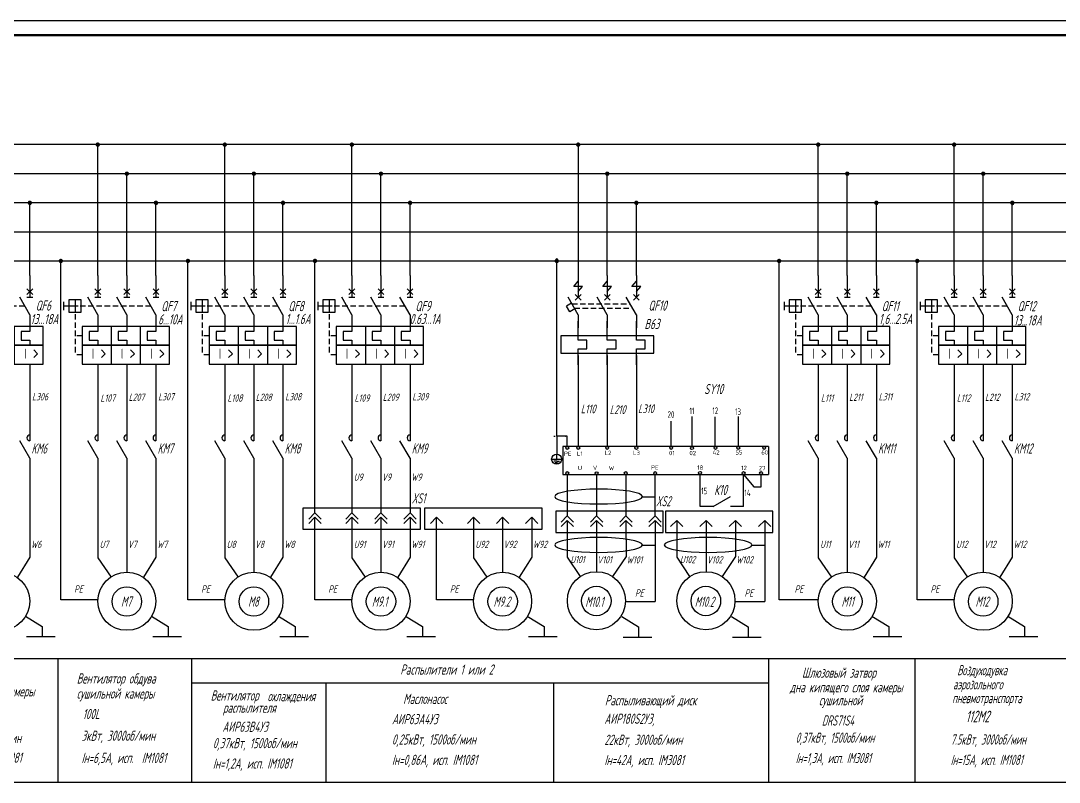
# Model space of a CAD drawing. Header units: millimetres. Extents: x 294 to 6216, y -3442 to 2720.
# Drawn here: x 767.9 to 1125.1, y 547.5 to 809.3 of the extents above; entities that cross this region are included whole.
import ezdxf

# ---------------------------------------------------------------- set-up
doc = ezdxf.new("R2010")
doc.units = ezdxf.units.MM
doc.header["$LTSCALE"] = 15
for name, pattern in [('DOT', [0.25, 0, -0.25]), ('HIDDEN2', [0.1875, 0.125, -0.0625]), ('K5LT_BASIC', [0])]:
    doc.linetypes.add(name, pattern=pattern)
doc.layers.add('0.35 TEXT', color=7, linetype='Continuous', lineweight=35)
doc.layers.add('LWT 0.6', color=7, linetype='Continuous', lineweight=50)
doc.layers.add('ШТРИХОВАЯ 2', color=7, linetype='HIDDEN2')
doc.styles.add('33', font='gost.shx', dxfattribs={"width": 0.75, "oblique": 15, "height": 2.5})
doc.styles.add('34', font='gost.shx', dxfattribs={"width": 0.75, "oblique": 15, "height": 3.5})
doc.styles.add('OPIS', font='TXT.SHX', dxfattribs={"height": 1.5})

# ---------------------------------------------------------------- blocks, each defined once
blk = doc.blocks.new('UZIEMIENIE')
for p, q in [((0, 0), (4.85, 0)), ((2.43, 0), (2.43, 2.43)), ((2.43, -0.92), (1.05, -0.92)), ((2.43, -1.78), (1.64, -1.78)), ((2.43, -0.92), (3.8, -0.92)), ((2.43, -1.78), (3.21, -1.78))]:
    blk.add_line(p, q)
blk.add_circle((2.43, 0), 2.43)
blk = doc.blocks.new('НР контакт')
at = {"linetype": 'K5LT_BASIC'}
for p, q in [((4.5, 0), (0, 0)), ((4.5, 0), (10.5, 3.46)), ((15, 0), (10.5, 0))]:
    blk.add_line(p, q, dxfattribs=at)
blk = doc.blocks.new('Реле тепловое 3 ф')
at = {"linetype": 'K5LT_BASIC'}
for p, q in [((0, -6.5), (0, 0)), ((10, -6.5), (10, 0)), ((20, -6.5), (20, 0)), ((6, -5), (-6, -5)), ((-6, -5), (-6, -11)), ((3, -6.5), (0, -6.5)), ((3, -9.5), (3, -6.5)), ((16, -5), (4, -5)), ((13, -6.5), (10, -6.5)), ((13, -9.5), (13, -6.5)), ((26, -5), (14, -5)), ((23, -6.5), (20, -6.5)), ((23, -9.5), (23, -6.5)), ((26, -11), (26, -5)), ((0, -9.5), (3, -9.5)), ((0, -15), (0, -9.5)), ((10, -9.5), (13, -9.5)), ((10, -15), (10, -9.5)), ((20, -9.5), (23, -9.5)), ((20, -15), (20, -9.5)), ((-6, -11), (6, -11)), ((4, -11), (16, -11)), ((14, -11), (26, -11))]:
    blk.add_line(p, q, dxfattribs=at)
blk = doc.blocks.new('Контактор 3 ф')
at = {"linetype": 'K5LT_BASIC'}
for p, q in [((0, 0), (0, -4.5)), ((10, 0), (10, -4.5)), ((20, 0), (20, -4.5)), ((0, -10.5), (-3.46, -4.5)), ((10, -10.5), (6.54, -4.5)), ((20, -10.5), (16.54, -4.5)), ((0, -10.5), (0, -15)), ((10, -10.5), (10, -15)), ((20, -10.5), (20, -15))]:
    blk.add_line(p, q, dxfattribs=at)
for centre in [(0, -3.5), (10, -3.5), (20, -3.5)]:
    blk.add_arc(centre, 1, 90, 270, dxfattribs=at)
blk = doc.blocks.new('QF+KK')
for p, q in [((0, 0), (0, -7.5)), ((10, 0), (10, -7.5)), ((20, 0), (20, -7.5)), ((-1, -6.54), (1, -4.54)), ((-1, -4.54), (1, -6.54)), ((9, -6.54), (11, -4.54)), ((9, -4.54), (11, -6.54)), ((19, -6.54), (21, -4.54)), ((19, -4.54), (21, -6.54)), ((-11.63, -11.98), (-11.63, -9.02)), ((-9.6, -10.5), (-11.63, -10.5)), ((-6.78, -10.5), (-9.95, -10.5)), ((-7.83, -8.38), (-7.83, -12.62)), ((0, -13.5), (-3.46, -7.5)), ((-1, -7.5), (1, -7.5)), ((10, -13.5), (6.54, -7.5)), ((9, -7.5), (11, -7.5)), ((20, -13.5), (16.54, -7.5)), ((19, -7.5), (21, -7.5)), ((0, -13.5), (0, -18)), ((10, -13.5), (10, -18)), ((20, -13.5), (20, -18)), ((4.62, -17.5), (4.62, -24)), ((14.62, -17.5), (14.62, -24)), ((0, -19.25), (-3, -19.25)), ((-3, -19.25), (-3, -22.25)), ((0, -18), (0, -19.25)), ((10, -19.25), (7, -19.25)), ((7, -19.25), (7, -22.25)), ((10, -18), (10, -19.25)), ((20, -19.25), (17, -19.25)), ((17, -19.25), (17, -22.25)), ((20, -18), (20, -19.25)), ((-3, -22.25), (0, -22.25)), ((0, -22.25), (0, -24)), ((4.62, -24), (4.62, -30.5)), ((7, -22.25), (10, -22.25)), ((10, -22.25), (10, -24)), ((14.62, -24), (14.62, -30.5)), ((17, -22.25), (20, -22.25)), ((20, -22.25), (20, -24)), ((1.29, -25.61), (2.6, -26.93)), ((2.6, -26.93), (1.29, -28.24)), ((11.31, -25.61), (12.63, -26.93)), ((12.63, -26.93), (11.31, -28.24)), ((21.37, -25.61), (22.68, -26.93)), ((22.68, -26.93), (21.37, -28.24)), ((0, -30.5), (0, -38)), ((10, -30.5), (10, -38)), ((20, -30.5), (20, -38))]:
    blk.add_line(p, q)
for points in [[(-9.95, -12.62), (-5.71, -12.62), (-5.71, -8.38), (-9.95, -8.38)], [(-5.38, -24), (24.62, -24), (24.62, -17.5), (-5.38, -17.5)], [(-5.38, -30.5), (24.62, -30.5), (24.62, -24), (-5.38, -24)]]:
    blk.add_lwpolyline(points, close=True)
at = {"layer": 'ШТРИХОВАЯ 2'}
for p, q in [((18.27, -10.5), (-7.83, -10.5)), ((-7.83, -10.5), (-7.83, -27.25)), ((-5.38, -20.75), (-7.83, -20.75)), ((-5.38, -27.25), (-7.83, -27.25))]:
    blk.add_line(p, q, dxfattribs=at)
at = {"layer": '0.35 TEXT', "style": '34', "width": 0.75}
for p in [(-2, -28.65), (8.03, -28.65), (18.08, -28.65)]:
    blk.add_text('I ', height=3.5, dxfattribs=at).set_placement(p)

msp = doc.modelspace()

# ---------------------------------------------------------------- linework, layer by layer
for p, q in [((1569.213, 809.294, -0.02), (308.213, 809.294, -0.02)), ((1547.638, 766.714, -0.02), (373.428, 766.714, -0.02)), ((794.401, 721.714, -0.02), (794.394, 766.714, -0.02)), ((838.109, 721.714, -0.02), (838.102, 766.714, -0.02)), ((881.821, 721.714, -0.02), (881.814, 766.714, -0.02)), ((959.672, 766.735, -0.02), (959.672, 716.27, -0.02)), ((1042.237, 721.714, -0.02), (1042.23, 766.714, -0.02)), ((1088.998, 721.714, -0.02), (1088.991, 766.714, -0.02)), ((1547.638, 756.714, -0.02), (373.428, 756.714, -0.02)), ((804.401, 721.714, -0.02), (804.401, 756.714, -0.02)), ((848.109, 721.714, -0.02), (848.109, 756.714, -0.02)), ((891.821, 721.714, -0.02), (891.821, 756.714, -0.02)), ((969.672, 721.714, -0.02), (969.672, 756.714, -0.02)), ((1052.237, 721.714, -0.02), (1052.237, 756.714, -0.02)), ((1098.998, 721.714, -0.02), (1098.998, 756.714, -0.02)), ((1547.638, 746.714, -0.02), (373.428, 746.714, -0.02)), ((771.021, 721.714, -0.02), (771.021, 746.714, -0.02)), ((814.401, 721.714, -0.02), (814.401, 746.714, -0.02)), ((858.109, 721.714, -0.02), (858.109, 746.714, -0.02)), ((901.821, 721.714, -0.02), (901.821, 746.714, -0.02)), ((979.672, 721.714, -0.02), (979.672, 746.714, -0.02)), ((1062.237, 721.714, -0.02), (1062.237, 746.714, -0.02)), ((1108.998, 721.714, -0.02), (1108.998, 746.714, -0.02)), ((373.428, 736.714, -0.02), (1547.638, 736.714, -0.02)), ((345.97, 726.714, -0.02), (1547.638, 726.714, -0.02)), ((781.696, 610.157, -0.02), (781.696, 727.089, -0.02)), ((825.405, 610.157, -0.02), (825.405, 727.089, -0.02)), ((869.117, 640.078, -0.02), (869.117, 727.089, -0.02)), ((952.298, 666.414, -0.02), (952.298, 727.089, -0.02)), ((1028.789, 610.157, -0.02), (1028.789, 727.089, -0.02)), ((1076.294, 610.157, -0.02), (1076.294, 727.089, -0.02)), ((771.021, 721.714, -0.02), (771.021, 714.214, -0.02)), ((794.401, 721.714, -0.02), (794.401, 714.214, -0.02)), ((804.401, 721.714, -0.02), (804.401, 714.214, -0.02)), ((814.401, 721.714, -0.02), (814.401, 714.214, -0.02)), ((838.109, 721.714, -0.02), (838.109, 714.214, -0.02)), ((848.109, 721.714, -0.02), (848.109, 714.214, -0.02)), ((858.109, 721.714, -0.02), (858.109, 714.214, -0.02)), ((881.821, 721.714, -0.02), (881.821, 714.214, -0.02)), ((891.821, 721.714, -0.02), (891.821, 714.214, -0.02)), ((901.821, 721.714, -0.02), (901.821, 714.214, -0.02)), ((959.672, 721.714, -0.02), (959.672, 714.214, -0.02)), ((969.672, 721.714, -0.02), (969.672, 714.214, -0.02)), ((979.672, 721.714, -0.02), (979.672, 714.214, -0.02)), ((1042.237, 721.714, -0.02), (1042.237, 714.214, -0.02)), ((1052.237, 721.714, -0.02), (1052.237, 714.214, -0.02)), ((1062.237, 721.714, -0.02), (1062.237, 714.214, -0.02)), ((1088.998, 721.714, -0.02), (1088.998, 714.214, -0.02)), ((1098.998, 721.714, -0.02), (1098.998, 714.214, -0.02)), ((1108.998, 721.714, -0.02), (1108.998, 714.214, -0.02)), ((958.172, 717.964, -0.02), (959.672, 719.714, -0.02)), ((968.172, 717.964, -0.02), (969.672, 719.714, -0.02)), ((978.172, 717.964, -0.02), (979.672, 719.714, -0.02)), ((961.172, 717.964, -0.02), (958.172, 717.964, -0.02)), ((958.672, 713.214, -0.02), (960.672, 715.214, -0.02)), ((958.672, 715.214, -0.02), (960.672, 713.214, -0.02)), ((959.672, 716.214, -0.02), (961.172, 717.964, -0.02)), ((971.172, 717.964, -0.02), (968.172, 717.964, -0.02)), ((968.672, 713.214, -0.02), (970.672, 715.214, -0.02)), ((968.672, 715.214, -0.02), (970.672, 713.214, -0.02)), ((969.672, 716.214, -0.02), (971.172, 717.964, -0.02)), ((981.172, 717.964, -0.02), (978.172, 717.964, -0.02)), ((978.672, 713.214, -0.02), (980.672, 715.214, -0.02)), ((978.672, 715.214, -0.02), (980.672, 713.214, -0.02)), ((979.672, 716.214, -0.02), (981.172, 717.964, -0.02)), ((957.362, 712.214, -0.02), (955.632, 711.214, -0.02)), ((956.792, 709.214, -0.02), (955.632, 711.214, -0.02)), ((959.672, 708.214, -0.02), (956.212, 714.214, -0.02)), ((969.672, 708.214, -0.02), (966.212, 714.214, -0.02)), ((979.672, 708.214, -0.02), (976.212, 714.214, -0.02)), ((958.522, 710.214, -0.02), (956.792, 709.214, -0.02)), ((959.672, 708.214, -0.02), (959.672, 703.714, -0.02)), ((969.672, 708.214, -0.02), (969.672, 703.714, -0.02)), ((979.672, 708.214, -0.02), (979.672, 703.714, -0.02)), ((959.672, 694.214, -0.02), (959.672, 677.685, -0.02)), ((969.672, 694.214, -0.02), (969.672, 677.685, -0.02)), ((979.672, 694.214, -0.02), (979.672, 677.685, -0.02)), ((771.021, 691.214, -0.02), (771.021, 669.354, -0.02)), ((794.401, 691.214, -0.02), (794.401, 669.354, -0.02)), ((804.401, 691.214, -0.02), (804.401, 669.354, -0.02)), ((814.401, 691.214, -0.02), (814.401, 669.354, -0.02)), ((838.109, 691.214, -0.02), (838.109, 669.354, -0.02)), ((848.109, 691.214, -0.02), (848.109, 669.354, -0.02)), ((858.109, 691.214, -0.02), (858.109, 669.354, -0.02)), ((881.821, 691.214, -0.02), (881.821, 669.354, -0.02)), ((891.821, 691.214, -0.02), (891.821, 669.354, -0.02)), ((901.821, 691.214, -0.02), (901.821, 669.354, -0.02)), ((1042.237, 691.214, -0.02), (1042.237, 669.354, -0.02)), ((1052.237, 691.214, -0.02), (1052.237, 669.354, -0.02)), ((1062.237, 691.214, -0.02), (1062.237, 669.354, -0.02)), ((1088.998, 691.214, -0.02), (1088.998, 669.354, -0.02)), ((1098.998, 691.214, -0.02), (1098.998, 669.354, -0.02)), ((1108.998, 691.214, -0.02), (1108.998, 669.354, -0.02)), ((959.672, 677.685, -0.02), (959.672, 662.928, -0.02)), ((969.672, 677.685, -0.02), (969.672, 662.928, -0.02)), ((979.672, 677.685, -0.02), (979.672, 662.928, -0.02)), ((998.808, 673.182, -0.02), (998.798, 662.928, -0.02)), ((1014.73, 673.182, -0.02), (1014.73, 662.928, -0.02)), ((955.905, 666.414, -0.02), (952.298, 666.414, -0.02)), ((955.905, 662.928, -0.02), (955.905, 666.414, -0.02)), ((771.021, 654.354, -0.02), (771.021, 624.858, -0.02)), ((794.401, 654.318, -0.02), (794.401, 624.588, -0.02)), ((804.401, 654.324, -0.02), (804.401, 619.687, -0.02)), ((814.401, 654.354, -0.02), (814.401, 624.858, -0.02)), ((838.109, 654.318, -0.02), (838.109, 624.588, -0.02)), ((848.109, 654.324, -0.02), (848.109, 619.687, -0.02)), ((858.109, 654.354, -0.02), (858.109, 624.858, -0.02)), ((881.821, 654.318, -0.02), (881.821, 640.078, -0.02)), ((891.821, 654.324, -0.02), (891.821, 640.078, -0.02)), ((901.821, 654.354, -0.02), (901.821, 640.078, -0.02)), ((1042.237, 654.318, -0.02), (1042.237, 624.588, -0.02)), ((1052.237, 654.324, -0.02), (1052.237, 619.687, -0.02)), ((1062.237, 654.354, -0.02), (1062.237, 624.858, -0.02)), ((1088.998, 654.318, -0.02), (1088.998, 624.588, -0.02)), ((1098.998, 654.324, -0.02), (1098.998, 619.687, -0.02)), ((1108.998, 654.354, -0.02), (1108.998, 624.858, -0.02)), ((954.424, 653.255, -0.02), (1025.168, 653.255, -0.02)), ((955.897, 653.268, -0.02), (955.893, 639.013, -0.02)), ((965.993, 653.233, -0.02), (965.993, 639.013, -0.02)), ((976.031, 653.268, -0.02), (976.079, 639.013, -0.02)), ((1001.57, 642.24, -0.02), (1001.57, 653.255, -0.02)), ((1016.559, 646.981, -0.02), (1016.559, 653.255, -0.02)), ((1016.57, 642.24, -0.02), (1016.559, 649.567, -0.02)), ((981.733, 645.583, -0.02), (986.138, 645.583, -0.02)), ((986.138, 639.013, -0.02), (986.138, 645.583, -0.02)), ((869.117, 640.078, -0.02), (866.996, 637.957, -0.02)), ((869.117, 640.078, -0.02), (871.238, 637.957, -0.02)), ((881.821, 640.078, -0.02), (879.7, 637.957, -0.02)), ((881.821, 640.078, -0.02), (883.943, 637.957, -0.02)), ((891.821, 640.078, -0.02), (889.7, 637.957, -0.02)), ((891.821, 640.078, -0.02), (893.943, 637.957, -0.02)), ((901.821, 640.078, -0.02), (899.7, 637.957, -0.02)), ((901.821, 640.078, -0.02), (903.943, 637.957, -0.02)), ((869.117, 638.578, -0.02), (866.996, 636.457, -0.02)), ((869.117, 638.578, -0.02), (871.238, 636.457, -0.02)), ((869.117, 610.157, -0.02), (869.117, 638.578, -0.02)), ((881.821, 638.578, -0.02), (879.7, 636.457, -0.02)), ((881.821, 638.578, -0.02), (883.943, 636.457, -0.02)), ((881.821, 638.578, -0.02), (881.821, 624.588, -0.02)), ((891.821, 638.578, -0.02), (889.7, 636.457, -0.02)), ((891.821, 638.578, -0.02), (893.943, 636.457, -0.02)), ((891.821, 638.578, -0.02), (891.821, 619.687, -0.02)), ((901.821, 638.578, -0.02), (899.7, 636.457, -0.02)), ((901.821, 638.578, -0.02), (903.943, 636.457, -0.02)), ((901.821, 638.578, -0.02), (901.821, 624.858, -0.02)), ((910.956, 638.578, -0.02), (908.835, 636.457, -0.02)), ((910.956, 638.578, -0.02), (913.077, 636.457, -0.02)), ((910.956, 610.157, -0.02), (910.956, 638.578, -0.02)), ((923.661, 638.578, -0.02), (921.539, 636.457, -0.02)), ((923.661, 638.578, -0.02), (925.782, 636.457, -0.02)), ((923.661, 638.578, -0.02), (923.661, 624.588, -0.02)), ((933.661, 638.578, -0.02), (931.539, 636.457, -0.02)), ((933.661, 638.578, -0.02), (935.782, 636.457, -0.02)), ((933.661, 638.578, -0.02), (933.661, 619.687, -0.02)), ((943.661, 638.578, -0.02), (941.539, 636.457, -0.02)), ((943.661, 638.578, -0.02), (945.782, 636.457, -0.02)), ((943.661, 638.578, -0.02), (943.661, 624.858, -0.02)), ((955.893, 639.013, -0.02), (953.771, 636.891, -0.02)), ((955.893, 637.513, -0.02), (953.771, 635.391, -0.02)), ((955.892, 637.512, -0.02), (955.888, 624.801, -0.02)), ((955.893, 639.013, -0.02), (958.014, 636.891, -0.02)), ((955.893, 637.513, -0.02), (958.014, 635.391, -0.02)), ((965.993, 639.013, -0.02), (963.872, 636.891, -0.02)), ((965.993, 637.513, -0.02), (963.872, 635.391, -0.02)), ((965.993, 639.013, -0.02), (968.114, 636.891, -0.02)), ((965.993, 637.513, -0.02), (965.993, 619.864, -0.02)), ((965.993, 637.513, -0.02), (968.114, 635.391, -0.02)), ((976.079, 639.013, -0.02), (973.958, 636.891, -0.02)), ((976.079, 637.513, -0.02), (973.958, 635.391, -0.02)), ((976.079, 639.013, -0.02), (978.2, 636.891, -0.02)), ((976.079, 637.513, -0.02), (978.2, 635.391, -0.02)), ((976.089, 637.503, -0.02), (976.125, 625.035, -0.02)), ((986.138, 639.013, -0.02), (984.017, 636.891, -0.02)), ((986.138, 637.513, -0.02), (984.017, 635.391, -0.02)), ((986.138, 639.013, -0.02), (988.26, 636.891, -0.02)), ((986.138, 637.513, -0.02), (988.26, 635.391, -0.02)), ((993.565, 637.513, -0.02), (991.444, 635.391, -0.02)), ((993.564, 637.512, -0.02), (993.561, 624.801, -0.02)), ((993.565, 637.513, -0.02), (995.686, 635.391, -0.02)), ((1003.665, 637.513, -0.02), (1001.544, 635.391, -0.02)), ((1003.665, 637.513, -0.02), (1003.665, 619.864, -0.02)), ((1003.665, 637.513, -0.02), (1005.787, 635.391, -0.02)), ((1013.751, 637.513, -0.02), (1011.63, 635.391, -0.02)), ((1013.751, 637.513, -0.02), (1015.873, 635.391, -0.02)), ((1013.761, 637.503, -0.02), (1013.798, 625.035, -0.02)), ((1023.811, 637.513, -0.02), (1021.69, 635.391, -0.02)), ((1023.811, 637.513, -0.02), (1025.932, 635.391, -0.02)), ((981.733, 628.931, -0.02), (986.138, 628.931, -0.02)), ((1019.405, 628.931, -0.02), (1023.811, 628.931, -0.02)), ((771.021, 624.858, -0.02), (766.769, 617.989, -0.02)), ((794.401, 624.588, -0.02), (798.982, 617.976, -0.02)), ((814.401, 624.858, -0.02), (810.149, 617.989, -0.02)), ((838.109, 624.588, -0.02), (842.69, 617.976, -0.02)), ((858.109, 624.858, -0.02), (853.857, 617.989, -0.02)), ((881.821, 624.588, -0.02), (886.403, 617.976, -0.02)), ((901.821, 624.858, -0.02), (897.57, 617.989, -0.02)), ((923.661, 624.588, -0.02), (928.242, 617.976, -0.02)), ((943.661, 624.858, -0.02), (939.409, 617.989, -0.02)), ((955.888, 624.801, -0.02), (960.335, 618.153, -0.02)), ((976.125, 625.035, -0.02), (971.502, 618.166, -0.02)), ((993.561, 624.801, -0.02), (998.008, 618.153, -0.02)), ((1013.798, 625.035, -0.02), (1009.175, 618.166, -0.02)), ((1042.237, 624.588, -0.02), (1046.819, 617.976, -0.02)), ((1062.237, 624.858, -0.02), (1057.986, 617.989, -0.02)), ((1088.998, 624.588, -0.02), (1093.579, 617.976, -0.02)), ((1108.998, 624.858, -0.02), (1104.746, 617.989, -0.02)), ((794.388, 610.157, -0.02), (781.696, 610.157, -0.02)), ((838.096, 610.157, -0.02), (825.405, 610.157, -0.02)), ((881.808, 610.157, -0.02), (869.117, 610.157, -0.02)), ((923.647, 610.157, -0.02), (910.956, 610.157, -0.02)), ((1042.252, 610.157, -0.02), (1028.789, 610.157, -0.02)), ((1088.985, 610.157, -0.02), (1076.294, 610.157, -0.02)), ((366.759, 589.988, -0.02), (1532.537, 589.988, -0.02)), ((780.665, 589.988, -0.02), (780.665, 547.465, -0.02)), ((826.683, 589.988, -0.02), (826.683, 547.465, -0.02)), ((1025.167, 589.988, -0.02), (1025.167, 547.465, -0.02)), ((1075.421, 589.988, -0.02), (1075.421, 547.465, -0.02)), ((826.683, 581.593, -0.02), (1025.167, 581.593, -0.02)), ((872.879, 581.593, -0.02), (872.879, 547.465, -0.02)), ((951.137, 581.593, -0.02), (951.137, 547.465, -0.02)), ((366.759, 547.465, -0.02), (1532.537, 547.465, -0.02))]:
    msp.add_line(p, q)
at = {"ltscale": 2}
for p, q in [((991.657, 662.928, -0.02), (991.657, 671.651, -0.02)), ((1006.774, 662.908, -0.02), (1006.774, 673.136, -0.02)), ((1025.168, 662.928, -0.02), (954.424, 662.928, -0.02)), ((954.424, 662.928, -0.02), (954.424, 653.255, -0.02)), ((1025.168, 662.928, -0.02), (1025.168, 653.255, -0.02)), ((1016.559, 653.255, -0.02), (1020.129, 649.008, -0.02)), ((1022.56, 649.008, -0.02), (1022.56, 653.255, -0.02)), ((1020.129, 649.008, -0.02), (1022.56, 649.008, -0.02))]:
    msp.add_line(p, q, dxfattribs=at)
at = {"linetype": 'DOT', "lineweight": 25}
for p, q in [((951.504, 666.414, -0.02), (955.811, 666.414, -0.02)), ((955.905, 662.928, -0.02), (955.905, 666.421, -0.02))]:
    msp.add_line(p, q, dxfattribs=at)
at = {"lineweight": 25}
for p, q in [((952.298, 666.414, -0.02), (952.298, 660.275, -0.02)), ((986.141, 645.583, -0.02), (986.141, 653.255, -0.02))]:
    msp.add_line(p, q, dxfattribs=at)
at = {"linetype": 'Continuous'}
for p, q in [((986.138, 637.513, -0.02), (986.138, 609.576, -0.02)), ((1023.811, 637.513, -0.02), (1023.811, 609.576, -0.02)), ((976.031, 609.576, -0.02), (986.138, 609.576, -0.02)), ((1013.704, 609.576, -0.02), (1023.811, 609.576, -0.02)), ((769.512, 604.566, -0.02), (775.267, 601.052, -0.02)), ((812.892, 604.566, -0.02), (818.648, 601.052, -0.02)), ((856.6, 604.566, -0.02), (862.356, 601.052, -0.02)), ((900.313, 604.566, -0.02), (906.068, 601.052, -0.02)), ((942.152, 604.566, -0.02), (947.907, 601.052, -0.02)), ((974.706, 604.416, -0.02), (980.461, 600.902, -0.02)), ((1012.379, 604.416, -0.02), (1018.134, 600.902, -0.02)), ((1060.729, 604.566, -0.02), (1066.484, 601.052, -0.02)), ((1107.49, 604.566, -0.02), (1113.245, 601.052, -0.02)), ((775.267, 601.052, -0.02), (775.267, 597.538, -0.02)), ((818.648, 601.052, -0.02), (818.648, 597.538, -0.02)), ((862.356, 601.052, -0.02), (862.356, 597.538, -0.02)), ((906.068, 601.052, -0.02), (906.068, 597.538, -0.02)), ((947.907, 601.052, -0.02), (947.907, 597.538, -0.02)), ((980.461, 600.902, -0.02), (980.461, 597.388, -0.02)), ((1018.134, 600.902, -0.02), (1018.134, 597.388, -0.02)), ((1066.484, 601.052, -0.02), (1066.484, 597.538, -0.02)), ((1113.245, 601.052, -0.02), (1113.245, 597.538, -0.02)), ((769.923, 597.538, -0.02), (779.789, 597.538, -0.02)), ((813.303, 597.538, -0.02), (823.17, 597.538, -0.02)), ((857.012, 597.538, -0.02), (866.878, 597.538, -0.02)), ((900.724, 597.538, -0.02), (910.59, 597.538, -0.02)), ((942.563, 597.538, -0.02), (952.429, 597.538, -0.02)), ((975.117, 597.388, -0.02), (984.983, 597.388, -0.02)), ((1012.79, 597.388, -0.02), (1022.656, 597.388, -0.02)), ((1061.14, 597.538, -0.02), (1071.006, 597.538, -0.02)), ((1107.901, 597.538, -0.02), (1117.767, 597.538, -0.02))]:
    msp.add_line(p, q, dxfattribs=at)
at = {"const_width": 0.75, "elevation": -0.02}
for points in [[(794.019, 766.714, 1), (794.769, 766.714, 1)], [(837.727, 766.714, 1), (838.477, 766.714, 1)], [(881.439, 766.714, 1), (882.189, 766.714, 1)], [(959.283, 766.714, 1), (960.033, 766.714, 1)], [(959.29, 766.714, 1), (960.04, 766.714, 1)], [(1041.855, 766.714, 1), (1042.605, 766.714, 1)], [(1088.616, 766.714, 1), (1089.366, 766.714, 1)], [(804.026, 756.714, 1), (804.776, 756.714, 1)], [(847.734, 756.714, 1), (848.484, 756.714, 1)], [(891.446, 756.714, 1), (892.196, 756.714, 1)], [(969.29, 756.714, 1), (970.04, 756.714, 1)], [(969.297, 756.714, 1), (970.047, 756.714, 1)], [(1051.862, 756.714, 1), (1052.612, 756.714, 1)], [(1098.623, 756.714, 1), (1099.373, 756.714, 1)], [(770.646, 746.714, 1), (771.396, 746.714, 1)], [(814.026, 746.714, 1), (814.776, 746.714, 1)], [(857.734, 746.714, 1), (858.484, 746.714, 1)], [(901.446, 746.714, 1), (902.196, 746.714, 1)], [(979.29, 746.714, 1), (980.04, 746.714, 1)], [(979.297, 746.714, 1), (980.047, 746.714, 1)], [(1061.862, 746.714, 1), (1062.612, 746.714, 1)], [(1108.623, 746.714, 1), (1109.373, 746.714, 1)], [(781.321, 726.714, 1), (782.071, 726.714, 1)], [(825.03, 726.714, 1), (825.78, 726.714, 1)], [(868.742, 726.714, 1), (869.492, 726.714, 1)], [(951.923, 726.714, 1), (952.673, 726.714, 1)], [(1028.414, 726.714, 1), (1029.164, 726.714, 1)], [(1075.919, 726.714, 1), (1076.669, 726.714, 1)]]:
    msp.add_lwpolyline(points, format="xyb", close=True, dxfattribs=at)
at = {"elevation": -0.02}
for points in [[(864.947, 634.427), (905.462, 634.427), (905.462, 641.722), (864.947, 641.722)], [(906.786, 634.427), (947.301, 634.427), (947.301, 641.722), (906.786, 641.722)], [(952.019, 633.361), (988.907, 633.361), (988.907, 640.657), (952.019, 640.657)], [(989.691, 633.361), (1026.579, 633.361), (1026.579, 640.657), (989.691, 640.657)]]:
    msp.add_lwpolyline(points, close=True, dxfattribs=at)
for centre, radius in [((955.905, 662.428, -0.02), 0.5), ((959.672, 662.428, -0.02), 0.5), ((969.645, 662.421, -0.02), 0.5), ((979.672, 662.421, -0.02), 0.5), ((991.657, 662.415, -0.02), 0.5), ((998.808, 662.352, -0.02), 0.5), ((1006.888, 662.421, -0.02), 0.5), ((1014.729, 662.421, -0.02), 0.5), ((1023.639, 662.421, -0.02), 0.5), ((955.897, 653.768, -0.02), 0.5), ((965.993, 653.733, -0.02), 0.5), ((976.031, 653.755, -0.02), 0.5), ((986.141, 653.755, -0.02), 0.5), ((1001.57, 653.818, -0.02), 0.5), ((1016.559, 653.755, -0.02), 0.5), ((1022.56, 653.755, -0.02), 0.5), ((761.021, 609.691, -0.02), 9.996), ((804.401, 609.691, -0.02), 9.996), ((848.109, 609.691, -0.02), 9.996), ((891.821, 609.691, -0.02), 9.996), ((933.661, 609.691, -0.02), 9.996), ((965.928, 609.868, -0.02), 9.996), ((1003.601, 609.868, -0.02), 9.996), ((1052.237, 609.691, -0.02), 9.996), ((1098.998, 609.691, -0.02), 9.996), ((804.401, 609.616, -0.02), 5.073), ((848.109, 609.616, -0.02), 5.073), ((891.821, 609.616, -0.02), 5.073), ((933.661, 609.616, -0.02), 5.073), ((965.928, 609.793, -0.02), 5.073), ((1003.601, 609.793, -0.02), 5.073), ((1052.237, 609.616, -0.02), 5.073), ((1098.998, 609.616, -0.02), 5.073)]:
    msp.add_circle(centre, radius)
for centre, start, end in [((794.401, 766.534, -0.02), 0, 180), ((794.401, 766.534, -0.02), 180, 0), ((838.109, 766.534, -0.02), 0, 180), ((838.109, 766.534, -0.02), 180, 0), ((881.821, 766.534, -0.02), 0, 180), ((881.821, 766.534, -0.02), 180, 0), ((959.665, 766.534, -0.02), 0, 180), ((959.665, 766.534, -0.02), 180, 0), ((959.672, 766.534, -0.02), 0, 180), ((959.672, 766.534, -0.02), 180, 0), ((1042.237, 766.534, -0.02), 0, 180), ((1042.237, 766.534, -0.02), 180, 0), ((1088.998, 766.534, -0.02), 0, 180), ((1088.998, 766.534, -0.02), 180, 0), ((804.467, 756.534, -0.02), 0, 180), ((804.467, 756.534, -0.02), 180, 0), ((848.175, 756.534, -0.02), 0, 180), ((848.175, 756.534, -0.02), 180, 0), ((891.887, 756.534, -0.02), 0, 180), ((891.887, 756.534, -0.02), 180, 0), ((969.731, 756.534, -0.02), 0, 180), ((969.731, 756.534, -0.02), 180, 0), ((969.738, 756.534, -0.02), 0, 180), ((969.738, 756.534, -0.02), 180, 0), ((1052.303, 756.534, -0.02), 0, 180), ((1052.303, 756.534, -0.02), 180, 0), ((1099.064, 756.534, -0.02), 0, 180), ((1099.064, 756.534, -0.02), 180, 0), ((771.152, 746.534, -0.02), 0, 180), ((814.532, 746.534, -0.02), 0, 180), ((858.24, 746.534, -0.02), 0, 180), ((901.953, 746.534, -0.02), 0, 180), ((979.796, 746.534, -0.02), 0, 180), ((979.803, 746.534, -0.02), 0, 180), ((1062.369, 746.534, -0.02), 0, 180), ((1109.129, 746.534, -0.02), 0, 180), ((771.152, 746.534, -0.02), 180, 0), ((814.532, 746.534, -0.02), 180, 0), ((858.24, 746.534, -0.02), 180, 0), ((901.953, 746.534, -0.02), 180, 0), ((979.796, 746.534, -0.02), 180, 0), ((979.803, 746.534, -0.02), 180, 0), ((1062.369, 746.534, -0.02), 180, 0), ((1109.129, 746.534, -0.02), 180, 0), ((952.298, 727.089, -0.02), 0, 180), ((952.298, 727.089, -0.02), 180, 0)]:
    msp.add_arc(centre, 0.375, start, end)
at = {"extrusion": (0, 0, -1)}
for centre in [(966.672, 645.704, -0.02), (966.672, 629.051, -0.02), (1004.345, 629.051, -0.02)]:
    msp.add_ellipse(centre, major_axis=(-15.077, 0), ratio=0.169734, dxfattribs=at)
at = {"layer": 'LWT 0.6'}
msp.add_line((328.213, 804.294, -0.02), (1564.213, 804.294, -0.02), dxfattribs=at)
at = {"layer": 'ШТРИХОВАЯ 2'}
for p, q in [((957.512, 711.964, -0.02), (977.512, 711.964, -0.02)), ((958.372, 710.464, -0.02), (978.372, 710.464, -0.02))]:
    msp.add_line(p, q, dxfattribs=at)

# ---------------------------------------------------------------- block references
for name, p in [('QF+KK', (751.021, 721.714, -0.02)), ('QF+KK', (794.401, 721.714, -0.02)), ('QF+KK', (838.109, 721.714, -0.02)), ('QF+KK', (881.821, 721.714, -0.02)), ('QF+KK', (1042.237, 721.714, -0.02)), ('QF+KK', (1088.998, 721.714, -0.02)), ('Реле тепловое 3 ф', (959.672, 705.964, -0.02)), ('Контактор 3 ф', (751.021, 669.354, -0.02)), ('Контактор 3 ф', (794.401, 669.354, -0.02)), ('Контактор 3 ф', (838.109, 669.354, -0.02)), ('Контактор 3 ф', (881.821, 669.354, -0.02)), ('Контактор 3 ф', (1042.237, 669.354, -0.02)), ('Контактор 3 ф', (1088.998, 669.354, -0.02)), ('НР контакт', (1001.57, 642.24, -0.02))]:
    msp.add_blockref(name, p)
at = {"xscale": 0.711002539814217, "yscale": 0.711002539817855, "zscale": 0.7110025398181037}
msp.add_blockref('UZIEMIENIE', (950.532, 658.55, -0.02), dxfattribs=at)

# ---------------------------------------------------------------- texts
at = {"ltscale": 2, "char_height": 1.5, "width": 3, "attachment_point": 1, "style": 'OPIS'}
for s, insert in [('PE', (954.761, 661.169, -0.02)), ('L1', (959.194, 661.19, -0.02)), ('L2', (968.758, 661.479, -0.02)), ('L3', (978.531, 661.479, -0.02)), ('01', (990.912, 661.414, -0.02)), ('02', (997.93, 661.411, -0.02)), ('42', (1005.92, 661.64, -0.02)), ('55', (1013.761, 661.64, -0.02)), ('60', (1022.671, 661.64, -0.02)), ('U', (959.564, 656.268, -0.02)), ('V', (964.724, 656.328, -0.02)), ('W', (970.183, 656.261, -0.02)), ('PE', (984.74, 656.462, -0.02)), ('18', (1000.608, 656.399, -0.02)), ('12', (1015.717, 656.279, -0.02)), ('27', (1021.803, 656.184, -0.02))]:
    msp.add_mtext(s, dxfattribs=dict(at, insert=insert))
at = {"layer": '0.35 TEXT', "oblique": 15}
for s, height, style, width, p in [('QF6', 3.5, '34', 0.8, (773.033, 709.614, -0.02)), ('QF7', 3.5, '34', 0.8, (816.221, 709.414, -0.02)), ('QF8', 3.5, '34', 0.8, (859.929, 709.414, -0.02)), ('QF9', 3.5, '34', 0.8, (903.642, 709.414, -0.02)), ('QF10', 3.5, '34', 0.8, (983.803, 709.614, -0.02)), ('QF11', 3.5, '34', 0.8, (1064.058, 709.414, -0.02)), ('QF12', 3.5, '34', 0.8, (1110.818, 709.414, -0.02)), ('13...18A', 3.5, '34', 0.8, (771.257, 704.985, -0.02)), ('6...10A', 3.5, '34', 0.8, (815.182, 704.878, -0.02)), ('1...1.6A', 3.5, '34', 0.8, (858.999, 705.04, -0.02)), ('0.63...1A', 3.5, '34', 0.8, (901.697, 705.04, -0.02)), ('1,6...2.5A', 3.5, '34', 0.8, (1063.128, 705.04, -0.02)), ('13...18A', 3.5, '34', 0.8, (1109.523, 704.56, -0.02)), ('B63', 3.5, '34', 0.8, (982.455, 703.304, -0.02)), ('L306', 2.5, '33', 0.8, (771.775, 678.754, -0.02)), ('L107', 2.5, '33', 0.8, (795.312, 678.326, -0.02)), ('L207', 2.5, '33', 0.8, (805.018, 678.606, -0.02)), ('L307', 2.5, '33', 0.8, (815.155, 678.754, -0.02)), ('L108', 2.5, '33', 0.8, (839.021, 678.326, -0.02)), ('L208', 2.5, '33', 0.8, (848.726, 678.606, -0.02)), ('L308', 2.5, '33', 0.8, (858.863, 678.754, -0.02)), ('L109', 2.5, '33', 0.8, (882.733, 678.326, -0.02)), ('L209', 2.5, '33', 0.8, (892.439, 678.606, -0.02)), ('L309', 2.5, '33', 0.8, (902.575, 678.754, -0.02)), ('L111', 2.5, '33', 0.8, (1043.149, 678.326, -0.02)), ('L211', 2.5, '33', 0.8, (1052.855, 678.607, -0.02)), ('L311', 2.5, '33', 0.8, (1062.991, 678.755, -0.02)), ('L112', 2.5, '33', 0.8, (1089.91, 678.326, -0.02)), ('L212', 2.5, '33', 0.8, (1099.615, 678.607, -0.02)), ('L312', 2.5, '33', 0.8, (1109.752, 678.755, -0.02)), ('L110', 3, '33', 0.8, (960.55, 674.312, -0.02)), ('L210', 3, '33', 0.8, (970.497, 674.075, -0.02)), ('L310', 3, '33', 0.8, (980.246, 674.378, -0.02)), ('KM6', 3.5, '34', 0.75, (771.585, 660.471, -0.02)), ('KM7', 3.5, '34', 0.75, (814.966, 660.471, -0.02)), ('KM8', 3.5, '34', 0.75, (858.674, 660.471, -0.02)), ('KM9', 3.5, '34', 0.75, (902.386, 660.471, -0.02)), ('KM11', 3.5, '34', 0.75, (1062.802, 660.471, -0.02)), ('KM12', 3.5, '34', 0.75, (1109.563, 660.471, -0.02)), ('U9', 2.5, '33', 0.8, (882.451, 651.134, -0.02)), ('V9', 2.5, '33', 0.8, (892.1, 651.134, -0.02)), ('W9', 2.5, '33', 0.8, (902.21, 651.134, -0.02)), ('XS1', 3.5, '34', 0.75, (902.425, 643.344, -0.02)), ('XS2', 3.5, '34', 0.75, (986.419, 642.352, -0.02)), ('W6', 2.5, '33', 0.8, (771.409, 628.008, -0.02)), ('U7', 2.5, '33', 0.8, (795.03, 628.008, -0.02)), ('V7', 2.5, '33', 0.8, (804.68, 628.008, -0.02)), ('W7', 2.5, '33', 0.8, (814.789, 628.008, -0.02)), ('U8', 2.5, '33', 0.8, (838.738, 628.008, -0.02)), ('V8', 2.5, '33', 0.8, (848.388, 628.008, -0.02)), ('W8', 2.5, '33', 0.8, (858.497, 628.008, -0.02)), ('U91', 2.5, '33', 0.8, (882.451, 628.008, -0.02)), ('V91', 2.5, '33', 0.8, (892.1, 628.008, -0.02)), ('W91', 2.5, '33', 0.8, (902.21, 628.008, -0.02)), ('U92', 2.5, '33', 0.8, (924.29, 628.008, -0.02)), ('V92', 2.5, '33', 0.8, (933.94, 628.008, -0.02)), ('W92', 2.5, '33', 0.8, (944.049, 628.008, -0.02)), ('U11', 2.5, '33', 0.8, (1042.867, 628.008, -0.02)), ('V11', 2.5, '33', 0.8, (1052.516, 628.008, -0.02)), ('W11', 2.5, '33', 0.8, (1062.625, 628.008, -0.02)), ('U12', 2.5, '33', 0.8, (1089.628, 628.008, -0.02)), ('V12', 2.5, '33', 0.8, (1099.277, 628.008, -0.02)), ('W12', 2.5, '33', 0.8, (1109.386, 628.008, -0.02)), ('U101', 2.5, '33', 0.8, (956.972, 622.785, -0.02)), ('V101', 2.5, '33', 0.8, (966.214, 622.703, -0.02)), ('W101', 2.5, '33', 0.8, (976.323, 622.703, -0.02)), ('U102', 2.5, '33', 0.8, (994.645, 622.785, -0.02)), ('V102', 2.5, '33', 0.8, (1003.886, 622.703, -0.02)), ('W102', 2.5, '33', 0.8, (1013.995, 622.703, -0.02)), ('PE', 2.5, '33', 0.8, (786.263, 612.648, -0.02)), ('PE', 2.5, '33', 0.8, (829.971, 612.648, -0.02)), ('PE', 2.5, '33', 0.8, (873.683, 612.648, -0.02)), ('PE', 2.5, '33', 0.8, (915.522, 612.648, -0.02)), ('PE', 2.5, '33', 0.8, (1034.099, 612.648, -0.02)), ('PE', 2.5, '33', 0.8, (1080.86, 612.648, -0.02)), ('M7', 3.5, '34', 0.75, (802.407, 607.836, -0.02)), ('M8', 3.5, '34', 0.75, (846.115, 607.836, -0.02)), ('M9.1', 3.5, '34', 0.75, (888.695, 607.836, -0.02)), ('M9.2', 3.5, '34', 0.75, (930.534, 607.836, -0.02)), ('M10.1', 3.5, '34', 0.75, (962.097, 607.766, -0.02)), ('PE', 2.5, '33', 0.8, (979.217, 611.298, -0.02)), ('M10.2', 3.5, '34', 0.75, (999.77, 607.766, -0.02)), ('PE', 2.5, '33', 0.8, (1016.89, 611.298, -0.02)), ('M11', 3.5, '34', 0.75, (1050.244, 607.836, -0.02)), ('M12', 3.5, '34', 0.75, (1096.334, 607.836, -0.02)), ('Раcпылители 1 или 2', 3.5, '34', 0.8, (898.466, 584.465, -0.02)), ('Шлюзовый затвор', 3.5, '34', 0.8, (1036.638, 583.366, -0.02)), ('Воздуходувка', 3.5, '34', 0.75, (1090.062, 584.244, -0.02)), ('Вентилятор обдува', 3.5, '34', 0.8, (787.188, 581.396, -0.02)), ('аэрозольного', 3.5, '34', 0.75, (1088.589, 579.374, -0.02)), ('кипящего слоя камеры', 3.5, '34', 0.8, (740.417, 576.96, -0.02)), ('сушильной камеры', 3.5, '34', 0.8, (787.188, 576.219, -0.02)), ('Вентилятор ', 3.5, '34', 0.8, (833.249, 575.542, -0.02)), ('дна кипящего слоя камеры', 3.5, '34', 0.8, (1032.478, 578.386, -0.02)), ('охлаждения ', 3.5, '34', 0.8, (852.788, 575.307, -0.02)), ('Маслонасос', 3.5, '34', 0.8, (899.443, 574.385, -0.02)), ('Распыливающий диск', 3.5, '34', 0.8, (968.859, 573.908, -0.02)), ('сушильной', 3.5, '34', 0.8, (1042.497, 573.915, -0.02)), ('пневмотранспорта', 3.5, '34', 0.75, (1088.293, 574.643, -0.02)), ('100L', 3.5, '34', 0.8, (789.188, 569.195, -0.02)), ('распылителя', 3.5, '34', 0.8, (837.454, 571.328, -0.02)), ('112M2', 4, '34', 0.75, (1092.999, 568.073, -0.02)), ('АИР63B4У3', 3.5, '34', 0.8, (837.27, 564.79, -0.02)), ('АИР63A4У3', 3.5, '34', 0.8, (895.601, 567.41, -0.02)), ('АИР180S2У3, ', 3.5, '34', 0.8, (968.673, 567.536, -0.02)), ('7,5кВт, 1500об/мин', 3.5, '34', 0.8, (740.651, 560.922, -0.02)), ('3кВт, 3000об/мин', 3.5, '34', 0.8, (788.809, 561.694, -0.02)), ('0,37кВт, 1500об/мин', 3.5, '34', 0.75, (1034.485, 561.031, -0.02)), ('0,37кВт, 1500об/мин', 3.5, '34', 0.8, (834.005, 559.151, -0.02)), ('0,25кВт, 1500об/мин', 3.5, '34', 0.8, (895.601, 560.41, -0.02)), ('22кВт, 3000об/мин', 3.5, '34', 0.8, (968.673, 560.312, -0.02)), ('7.5кВт, 3000об/мин', 3.5, '34', 0.75, (1087.796, 560.405, -0.02)), ('Iн=15,6А, исп. IM1081', 3.5, '34', 0.8, (739.398, 554.149, -0.02)), ('Iн=6,5А, исп.  IM1081', 3.5, '34', 0.8, (788.809, 554.094, -0.02)), ('Iн=1,3А, исп. IM3081', 3.5, '34', 0.75, (1034.485, 554.031, -0.02)), ('Iн=1,2А, исп. IM1081', 3.5, '34', 0.8, (834.005, 552.151, -0.02)), ('Iн=0,86А, исп. IM1081', 3.5, '34', 0.8, (895.601, 553.41, -0.02)), ('Iн=42А, исп. IM3081', 3.5, '34', 0.8, (968.673, 553.348, -0.02)), ('Iн=15А, исп. IM1081', 3.5, '34', 0.75, (1087.796, 553.405, -0.02))]:
    msp.add_text(s, height=height, dxfattribs=dict(at, style=style, width=width)).set_placement(p)
at = {"layer": '0.35 TEXT', "style": '33', "width": 0.774574}
for s, p in [('11', (997.936, 674.005, -0.02)), ('12', (1005.828, 674.097, -0.02)), ('13', (1013.628, 673.73, -0.02)), ('15', (1001.974, 646.495, -0.02)), ('14', (1016.84, 645.853, -0.02))]:
    msp.add_text(s, height=2.25, dxfattribs=at).set_placement(p)
at = {"layer": '0.35 TEXT', "insert": (1043.488, 570.429, -0.02), "char_height": 3.5, "width": 23.275, "attachment_point": 1, "style": '34'}
msp.add_mtext('DRS71S4', dxfattribs=at)
at = {"layer": '0.35 TEXT', "style": '34', "oblique": 15, "width": 0.8, "flags": 4}
for tag, p in [('SY10', (1002.98, 680.902, -0.02)), ('К10', (1006.425, 646.227, -0.02))]:
    msp.add_attdef(tag, p, 'FAL', height=3.5, dxfattribs=at)
at = {"layer": '0.35 TEXT', "style": '33', "width": 0.774574, "flags": 4}
msp.add_attdef('20', (990.434, 672.772, -0.02), 'FAL', height=2.25, dxfattribs=at)

doc.saveas('drawing.dxf')
